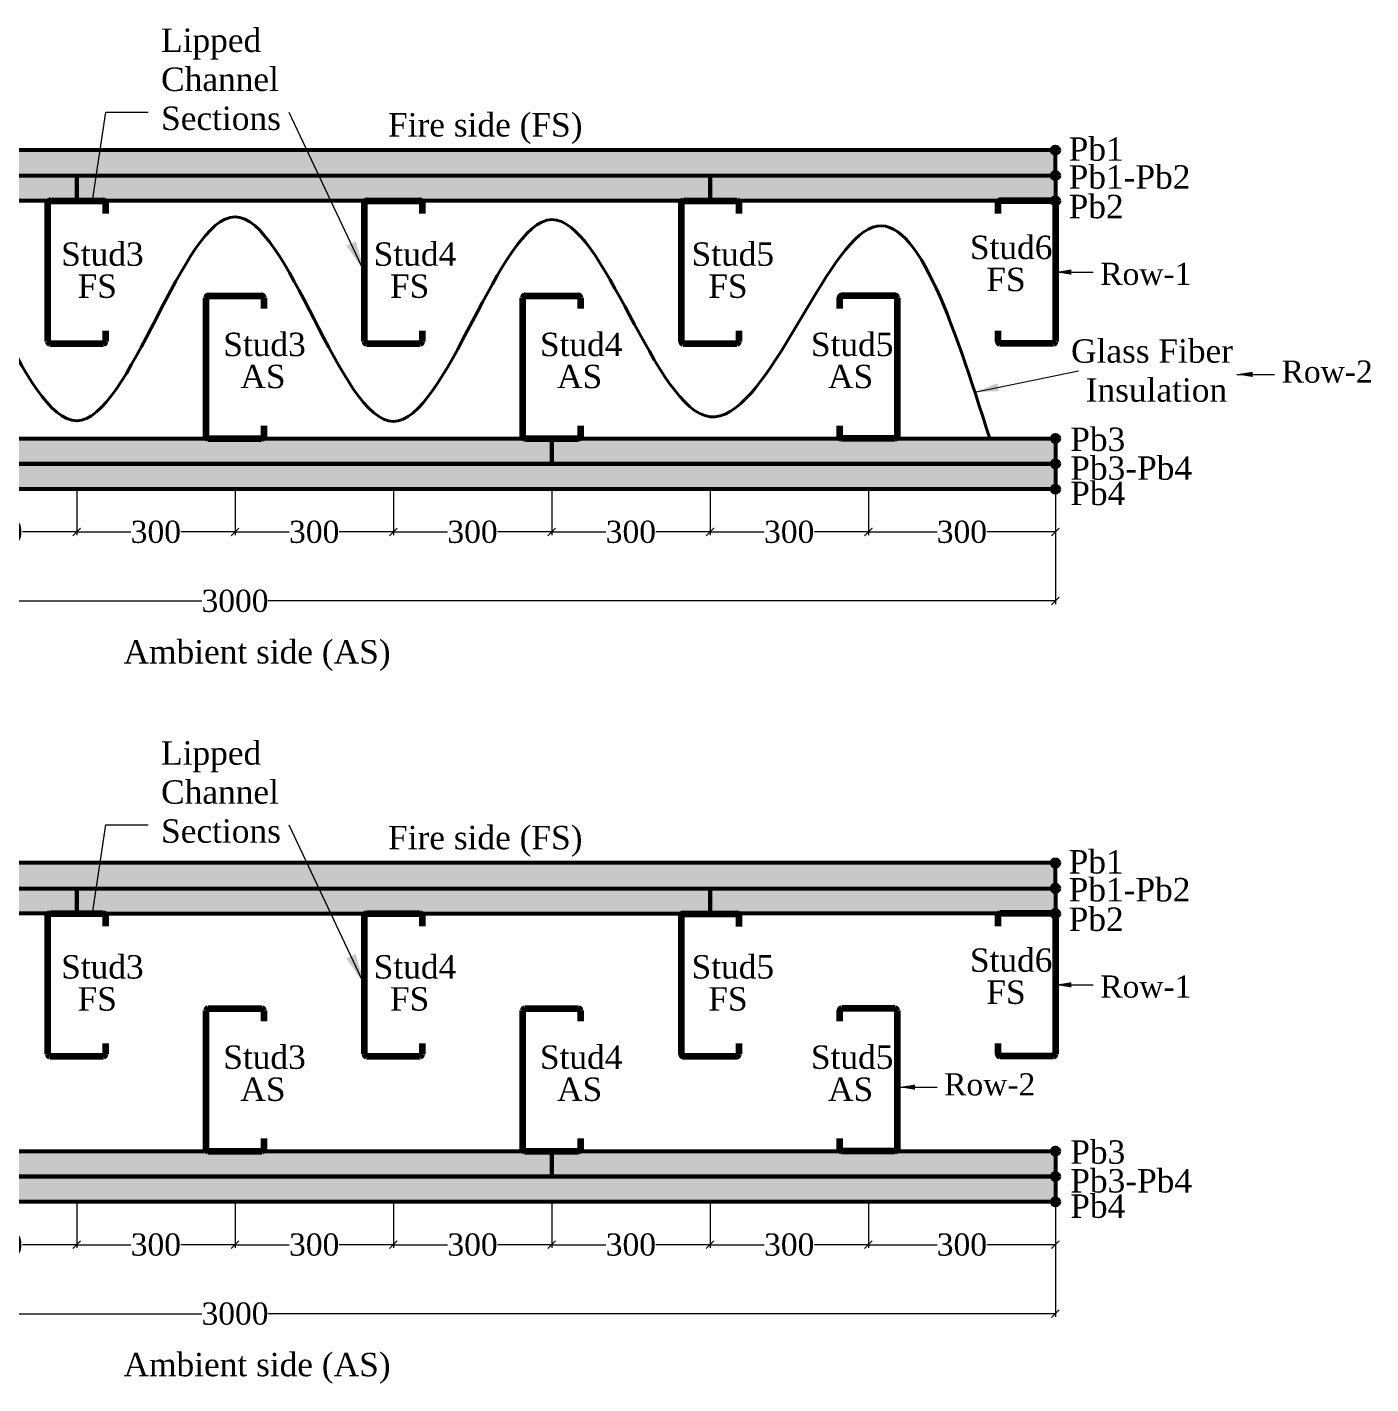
# Model space of a CAD drawing. Header units: millimetres. Extents: x 1095 to 7419, y -378 to 5598.
# Drawn here: x 6571 to 7419, y 3052 to 3908 of the extents above; entities that cross this region are included whole.
import ezdxf

# ---------------------------------------------------------------- set-up
doc = ezdxf.new("R2010")
doc.units = ezdxf.units.MM
doc.header["$PDMODE"] = 34
doc.layers.get('0').update_dxf_attribs({"lineweight": 9})
doc.layers.get('Defpoints').update_dxf_attribs({"color": 255})
doc.styles.get("Standard").update_dxf_attribs({"font": 'times.ttf'})
doc.linetypes.add('BATTING', pattern='A,0.00254,-2.54,[134,ltypeshp.shx,S=2.54,R=0,X=-2.54,Y=0],-5.08,[134,ltypeshp.shx,S=2.54,R=180,X=2.54,Y=0],-2.54', length=10.16254)
doc.dimstyles.new('Times new roman', dxfattribs={"dimtxt": 14, "dimasz": 5, "dimexe": 2, "dimexo": 1, "dimgap": 1, "dimtad": 0, "dimtih": 1, "dimtoh": 1, "dimtxsty": 'Standard', "dimblk": 'ARCHTICK', "dimcen": 0, "dimclrd": 256, "dimclre": 256, "dimadec": 0, "dimazin": 0, "dimtfac": 1, "dimtmove": 0, "dimatfit": 3, "dimfxl": 1, "dimlwd": -1, "dimlwe": -1, "dimarcsym": 0})

# ---------------------------------------------------------------- blocks, each defined once
blk = doc.blocks.new('Stud')
at = {"lineweight": 120}
for p, q in [((4630.24, 1668.85), (4630.24, 1756.35)), ((4631.49, 1757.6), (4665.24, 1757.6)), ((4666.49, 1756.35), (4666.49, 1749.6)), ((4666.49, 1675.6), (4666.49, 1668.85)), ((4631.49, 1667.6), (4665.24, 1667.6))]:
    blk.add_line(p, q, dxfattribs=at)
for centre, start, end in [((4631.49, 1756.35), 90, 180), ((4665.24, 1756.35), 0, 90), ((4631.49, 1668.85), 180, 270), ((4665.24, 1668.85), 270, 0)]:
    blk.add_arc(centre, 1.25, start, end, dxfattribs=at)
blk = doc.blocks.new('_ArchTick')
at = {"color": 0, "linetype": 'ByBlock', "const_width": 0.15}
blk.add_lwpolyline([(-0.5, -0.5), (0.5, 0.5)], dxfattribs=at)
blk = doc.blocks.new('*D96')
at = {"transparency": 16777216}
for p, q in [((6501.96, 3615.48), (6501.96, 3587.45)), ((6601.96, 3615.48), (6601.96, 3587.45)), ((6501.96, 3589.45), (6536.25, 3589.45)), ((6601.96, 3589.45), (6567.68, 3589.45))]:
    blk.add_line(p, q, dxfattribs=at)
at = {"layer": 'Defpoints', "color": 0, "lineweight": 53, "transparency": 16777216}
for p in [(6501.96, 3616.48), (6601.96, 3616.48), (6601.96, 3589.45)]:
    blk.add_point(p, dxfattribs=at)
at = {"transparency": 16777216, "xscale": 5, "yscale": 5, "zscale": 5, "rotation": 180}
blk.add_blockref('_ArchTick', (6501.96, 3589.45), dxfattribs=at)
at = {"transparency": 16777216, "xscale": 5, "yscale": 5, "zscale": 5}
blk.add_blockref('_ArchTick', (6601.96, 3589.45), dxfattribs=at)
at = {"color": 0, "lineweight": 53, "transparency": 16777216, "insert": (6551.96, 3589.45), "char_height": 14, "attachment_point": 5}
blk.add_mtext('300', dxfattribs=at)
blk = doc.blocks.new('*D97')
at = {"transparency": 16777216}
for p, q in [((6601.96, 3615.48), (6601.96, 3587.45)), ((6701.96, 3615.48), (6701.96, 3587.45)), ((6601.96, 3589.45), (6636.25, 3589.45)), ((6701.96, 3589.45), (6667.68, 3589.45))]:
    blk.add_line(p, q, dxfattribs=at)
at = {"layer": 'Defpoints', "color": 0, "lineweight": 53, "transparency": 16777216}
for p in [(6601.96, 3616.48), (6701.96, 3616.48), (6701.96, 3589.45)]:
    blk.add_point(p, dxfattribs=at)
at = {"transparency": 16777216, "xscale": 5, "yscale": 5, "zscale": 5, "rotation": 180}
blk.add_blockref('_ArchTick', (6601.96, 3589.45), dxfattribs=at)
at = {"transparency": 16777216, "xscale": 5, "yscale": 5, "zscale": 5}
blk.add_blockref('_ArchTick', (6701.96, 3589.45), dxfattribs=at)
at = {"color": 0, "lineweight": 53, "transparency": 16777216, "insert": (6651.96, 3589.45), "char_height": 14, "attachment_point": 5}
blk.add_mtext('300', dxfattribs=at)
blk = doc.blocks.new('*D98')
at = {"transparency": 16777216}
for p, q in [((6701.96, 3615.48), (6701.96, 3587.45)), ((6801.96, 3615.48), (6801.96, 3587.45)), ((6701.96, 3589.45), (6736.25, 3589.45)), ((6801.96, 3589.45), (6767.68, 3589.45))]:
    blk.add_line(p, q, dxfattribs=at)
at = {"layer": 'Defpoints', "color": 0, "lineweight": 53, "transparency": 16777216}
for p in [(6701.96, 3616.48), (6801.96, 3616.48), (6801.96, 3589.45)]:
    blk.add_point(p, dxfattribs=at)
at = {"transparency": 16777216, "xscale": 5, "yscale": 5, "zscale": 5, "rotation": 180}
blk.add_blockref('_ArchTick', (6701.96, 3589.45), dxfattribs=at)
at = {"transparency": 16777216, "xscale": 5, "yscale": 5, "zscale": 5}
blk.add_blockref('_ArchTick', (6801.96, 3589.45), dxfattribs=at)
at = {"color": 0, "lineweight": 53, "transparency": 16777216, "insert": (6751.96, 3589.45), "char_height": 14, "attachment_point": 5}
blk.add_mtext('300', dxfattribs=at)
blk = doc.blocks.new('*D99')
at = {"transparency": 16777216}
for p, q in [((6801.96, 3615.48), (6801.96, 3587.45)), ((6901.96, 3615.48), (6901.96, 3587.45)), ((6801.96, 3589.45), (6836.25, 3589.45)), ((6901.96, 3589.45), (6867.68, 3589.45))]:
    blk.add_line(p, q, dxfattribs=at)
at = {"layer": 'Defpoints', "color": 0, "lineweight": 53, "transparency": 16777216}
for p in [(6801.96, 3616.48), (6901.96, 3616.48), (6901.96, 3589.45)]:
    blk.add_point(p, dxfattribs=at)
at = {"transparency": 16777216, "xscale": 5, "yscale": 5, "zscale": 5, "rotation": 180}
blk.add_blockref('_ArchTick', (6801.96, 3589.45), dxfattribs=at)
at = {"transparency": 16777216, "xscale": 5, "yscale": 5, "zscale": 5}
blk.add_blockref('_ArchTick', (6901.96, 3589.45), dxfattribs=at)
at = {"color": 0, "lineweight": 53, "transparency": 16777216, "insert": (6851.96, 3589.45), "char_height": 14, "attachment_point": 5}
blk.add_mtext('300', dxfattribs=at)
blk = doc.blocks.new('*D100')
at = {"transparency": 16777216}
for p, q in [((6901.96, 3615.48), (6901.96, 3587.45)), ((7001.96, 3615.48), (7001.96, 3587.45)), ((6901.96, 3589.45), (6936.25, 3589.45)), ((7001.96, 3589.45), (6967.68, 3589.45))]:
    blk.add_line(p, q, dxfattribs=at)
at = {"layer": 'Defpoints', "color": 0, "lineweight": 53, "transparency": 16777216}
for p in [(6901.96, 3616.48), (7001.96, 3616.48), (7001.96, 3589.45)]:
    blk.add_point(p, dxfattribs=at)
at = {"transparency": 16777216, "xscale": 5, "yscale": 5, "zscale": 5, "rotation": 180}
blk.add_blockref('_ArchTick', (6901.96, 3589.45), dxfattribs=at)
at = {"transparency": 16777216, "xscale": 5, "yscale": 5, "zscale": 5}
blk.add_blockref('_ArchTick', (7001.96, 3589.45), dxfattribs=at)
at = {"color": 0, "lineweight": 53, "transparency": 16777216, "insert": (6951.96, 3589.45), "char_height": 14, "attachment_point": 5}
blk.add_mtext('300', dxfattribs=at)
blk = doc.blocks.new('*D101')
at = {"transparency": 16777216}
for p, q in [((7001.96, 3615.48), (7001.96, 3587.45)), ((7101.96, 3615.48), (7101.96, 3587.45)), ((7001.96, 3589.45), (7036.25, 3589.45)), ((7101.96, 3589.45), (7067.68, 3589.45))]:
    blk.add_line(p, q, dxfattribs=at)
at = {"layer": 'Defpoints', "color": 0, "lineweight": 53, "transparency": 16777216}
for p in [(7001.96, 3616.48), (7101.96, 3616.48), (7101.96, 3589.45)]:
    blk.add_point(p, dxfattribs=at)
at = {"transparency": 16777216, "xscale": 5, "yscale": 5, "zscale": 5, "rotation": 180}
blk.add_blockref('_ArchTick', (7001.96, 3589.45), dxfattribs=at)
at = {"transparency": 16777216, "xscale": 5, "yscale": 5, "zscale": 5}
blk.add_blockref('_ArchTick', (7101.96, 3589.45), dxfattribs=at)
at = {"color": 0, "lineweight": 53, "transparency": 16777216, "insert": (7051.96, 3589.45), "char_height": 14, "attachment_point": 5}
blk.add_mtext('300', dxfattribs=at)
blk = doc.blocks.new('*D102')
at = {"transparency": 16777216}
for p, q in [((7101.96, 3615.48), (7101.96, 3587.45)), ((7220.09, 3615.48), (7220.09, 3587.45)), ((7101.96, 3589.45), (7145.31, 3589.45)), ((7220.09, 3589.45), (7176.74, 3589.45))]:
    blk.add_line(p, q, dxfattribs=at)
at = {"layer": 'Defpoints', "color": 0, "lineweight": 53, "transparency": 16777216}
for p in [(7101.96, 3616.48), (7220.09, 3616.48), (7220.09, 3589.45)]:
    blk.add_point(p, dxfattribs=at)
at = {"transparency": 16777216, "xscale": 5, "yscale": 5, "zscale": 5, "rotation": 180}
blk.add_blockref('_ArchTick', (7101.96, 3589.45), dxfattribs=at)
at = {"transparency": 16777216, "xscale": 5, "yscale": 5, "zscale": 5}
blk.add_blockref('_ArchTick', (7220.09, 3589.45), dxfattribs=at)
at = {"color": 0, "lineweight": 53, "transparency": 16777216, "insert": (7161.02, 3589.45), "char_height": 14, "attachment_point": 5}
blk.add_mtext('300', dxfattribs=at)
blk = doc.blocks.new('*D103')
at = {"transparency": 16777216}
for p, q in [((6183.84, 3615.48), (6183.84, 3543.86)), ((7220.09, 3615.48), (7220.09, 3543.86)), ((6183.84, 3545.86), (6681.08, 3545.86)), ((7220.09, 3545.86), (6722.85, 3545.86))]:
    blk.add_line(p, q, dxfattribs=at)
at = {"layer": 'Defpoints', "color": 0, "lineweight": 53, "transparency": 16777216}
for p in [(6183.84, 3616.48), (7220.09, 3616.48), (7220.09, 3545.86)]:
    blk.add_point(p, dxfattribs=at)
at = {"transparency": 16777216, "xscale": 5, "yscale": 5, "zscale": 5, "rotation": 180}
blk.add_blockref('_ArchTick', (6183.84, 3545.86), dxfattribs=at)
at = {"transparency": 16777216, "xscale": 5, "yscale": 5, "zscale": 5}
blk.add_blockref('_ArchTick', (7220.09, 3545.86), dxfattribs=at)
at = {"color": 0, "lineweight": 53, "transparency": 16777216, "insert": (6701.96, 3545.86), "char_height": 14, "attachment_point": 5}
blk.add_mtext('3000', dxfattribs=at)
blk = doc.blocks.new('*D113')
at = {"transparency": 16777216}
for p, q in [((6501.96, 3165.41), (6501.96, 3137.39)), ((6601.96, 3165.41), (6601.96, 3137.39)), ((6501.96, 3139.39), (6536.25, 3139.39)), ((6601.96, 3139.39), (6567.68, 3139.39))]:
    blk.add_line(p, q, dxfattribs=at)
at = {"layer": 'Defpoints', "color": 0, "lineweight": 53, "transparency": 16777216}
for p in [(6501.96, 3166.41), (6601.96, 3166.41), (6601.96, 3139.39)]:
    blk.add_point(p, dxfattribs=at)
at = {"transparency": 16777216, "xscale": 5, "yscale": 5, "zscale": 5, "rotation": 180}
blk.add_blockref('_ArchTick', (6501.96, 3139.39), dxfattribs=at)
at = {"transparency": 16777216, "xscale": 5, "yscale": 5, "zscale": 5}
blk.add_blockref('_ArchTick', (6601.96, 3139.39), dxfattribs=at)
at = {"color": 0, "lineweight": 53, "transparency": 16777216, "insert": (6551.96, 3139.39), "char_height": 14, "attachment_point": 5}
blk.add_mtext('300', dxfattribs=at)
blk = doc.blocks.new('*D114')
at = {"transparency": 16777216}
for p, q in [((6601.96, 3165.41), (6601.96, 3137.39)), ((6701.96, 3165.41), (6701.96, 3137.39)), ((6601.96, 3139.39), (6636.25, 3139.39)), ((6701.96, 3139.39), (6667.68, 3139.39))]:
    blk.add_line(p, q, dxfattribs=at)
at = {"layer": 'Defpoints', "color": 0, "lineweight": 53, "transparency": 16777216}
for p in [(6601.96, 3166.41), (6701.96, 3166.41), (6701.96, 3139.39)]:
    blk.add_point(p, dxfattribs=at)
at = {"transparency": 16777216, "xscale": 5, "yscale": 5, "zscale": 5, "rotation": 180}
blk.add_blockref('_ArchTick', (6601.96, 3139.39), dxfattribs=at)
at = {"transparency": 16777216, "xscale": 5, "yscale": 5, "zscale": 5}
blk.add_blockref('_ArchTick', (6701.96, 3139.39), dxfattribs=at)
at = {"color": 0, "lineweight": 53, "transparency": 16777216, "insert": (6651.96, 3139.39), "char_height": 14, "attachment_point": 5}
blk.add_mtext('300', dxfattribs=at)
blk = doc.blocks.new('*D115')
at = {"transparency": 16777216}
for p, q in [((6701.96, 3165.41), (6701.96, 3137.39)), ((6801.96, 3165.41), (6801.96, 3137.39)), ((6701.96, 3139.39), (6736.25, 3139.39)), ((6801.96, 3139.39), (6767.68, 3139.39))]:
    blk.add_line(p, q, dxfattribs=at)
at = {"layer": 'Defpoints', "color": 0, "lineweight": 53, "transparency": 16777216}
for p in [(6701.96, 3166.41), (6801.96, 3166.41), (6801.96, 3139.39)]:
    blk.add_point(p, dxfattribs=at)
at = {"transparency": 16777216, "xscale": 5, "yscale": 5, "zscale": 5, "rotation": 180}
blk.add_blockref('_ArchTick', (6701.96, 3139.39), dxfattribs=at)
at = {"transparency": 16777216, "xscale": 5, "yscale": 5, "zscale": 5}
blk.add_blockref('_ArchTick', (6801.96, 3139.39), dxfattribs=at)
at = {"color": 0, "lineweight": 53, "transparency": 16777216, "insert": (6751.96, 3139.39), "char_height": 14, "attachment_point": 5}
blk.add_mtext('300', dxfattribs=at)
blk = doc.blocks.new('*D116')
at = {"transparency": 16777216}
for p, q in [((6801.96, 3165.41), (6801.96, 3137.39)), ((6901.96, 3165.41), (6901.96, 3137.39)), ((6801.96, 3139.39), (6836.25, 3139.39)), ((6901.96, 3139.39), (6867.68, 3139.39))]:
    blk.add_line(p, q, dxfattribs=at)
at = {"layer": 'Defpoints', "color": 0, "lineweight": 53, "transparency": 16777216}
for p in [(6801.96, 3166.41), (6901.96, 3166.41), (6901.96, 3139.39)]:
    blk.add_point(p, dxfattribs=at)
at = {"transparency": 16777216, "xscale": 5, "yscale": 5, "zscale": 5, "rotation": 180}
blk.add_blockref('_ArchTick', (6801.96, 3139.39), dxfattribs=at)
at = {"transparency": 16777216, "xscale": 5, "yscale": 5, "zscale": 5}
blk.add_blockref('_ArchTick', (6901.96, 3139.39), dxfattribs=at)
at = {"color": 0, "lineweight": 53, "transparency": 16777216, "insert": (6851.96, 3139.39), "char_height": 14, "attachment_point": 5}
blk.add_mtext('300', dxfattribs=at)
blk = doc.blocks.new('*D117')
at = {"transparency": 16777216}
for p, q in [((6901.96, 3165.41), (6901.96, 3137.39)), ((7001.96, 3165.41), (7001.96, 3137.39)), ((6901.96, 3139.39), (6936.25, 3139.39)), ((7001.96, 3139.39), (6967.68, 3139.39))]:
    blk.add_line(p, q, dxfattribs=at)
at = {"layer": 'Defpoints', "color": 0, "lineweight": 53, "transparency": 16777216}
for p in [(6901.96, 3166.41), (7001.96, 3166.41), (7001.96, 3139.39)]:
    blk.add_point(p, dxfattribs=at)
at = {"transparency": 16777216, "xscale": 5, "yscale": 5, "zscale": 5, "rotation": 180}
blk.add_blockref('_ArchTick', (6901.96, 3139.39), dxfattribs=at)
at = {"transparency": 16777216, "xscale": 5, "yscale": 5, "zscale": 5}
blk.add_blockref('_ArchTick', (7001.96, 3139.39), dxfattribs=at)
at = {"color": 0, "lineweight": 53, "transparency": 16777216, "insert": (6951.96, 3139.39), "char_height": 14, "attachment_point": 5}
blk.add_mtext('300', dxfattribs=at)
blk = doc.blocks.new('*D118')
at = {"transparency": 16777216}
for p, q in [((7001.96, 3165.41), (7001.96, 3137.39)), ((7101.96, 3165.41), (7101.96, 3137.39)), ((7001.96, 3139.39), (7036.25, 3139.39)), ((7101.96, 3139.39), (7067.68, 3139.39))]:
    blk.add_line(p, q, dxfattribs=at)
at = {"layer": 'Defpoints', "color": 0, "lineweight": 53, "transparency": 16777216}
for p in [(7001.96, 3166.41), (7101.96, 3166.41), (7101.96, 3139.39)]:
    blk.add_point(p, dxfattribs=at)
at = {"transparency": 16777216, "xscale": 5, "yscale": 5, "zscale": 5, "rotation": 180}
blk.add_blockref('_ArchTick', (7001.96, 3139.39), dxfattribs=at)
at = {"transparency": 16777216, "xscale": 5, "yscale": 5, "zscale": 5}
blk.add_blockref('_ArchTick', (7101.96, 3139.39), dxfattribs=at)
at = {"color": 0, "lineweight": 53, "transparency": 16777216, "insert": (7051.96, 3139.39), "char_height": 14, "attachment_point": 5}
blk.add_mtext('300', dxfattribs=at)
blk = doc.blocks.new('*D119')
at = {"transparency": 16777216}
for p, q in [((7101.96, 3165.41), (7101.96, 3137.39)), ((7220.09, 3165.41), (7220.09, 3137.39)), ((7101.96, 3139.39), (7145.31, 3139.39)), ((7220.09, 3139.39), (7176.74, 3139.39))]:
    blk.add_line(p, q, dxfattribs=at)
at = {"layer": 'Defpoints', "color": 0, "lineweight": 53, "transparency": 16777216}
for p in [(7101.96, 3166.41), (7220.09, 3166.41), (7220.09, 3139.39)]:
    blk.add_point(p, dxfattribs=at)
at = {"transparency": 16777216, "xscale": 5, "yscale": 5, "zscale": 5, "rotation": 180}
blk.add_blockref('_ArchTick', (7101.96, 3139.39), dxfattribs=at)
at = {"transparency": 16777216, "xscale": 5, "yscale": 5, "zscale": 5}
blk.add_blockref('_ArchTick', (7220.09, 3139.39), dxfattribs=at)
at = {"color": 0, "lineweight": 53, "transparency": 16777216, "insert": (7161.02, 3139.39), "char_height": 14, "attachment_point": 5}
blk.add_mtext('300', dxfattribs=at)
blk = doc.blocks.new('*D120')
at = {"transparency": 16777216}
for p, q in [((6183.84, 3165.41), (6183.84, 3093.79)), ((7220.09, 3165.41), (7220.09, 3093.79)), ((6183.84, 3095.79), (6681.08, 3095.79)), ((7220.09, 3095.79), (6722.85, 3095.79))]:
    blk.add_line(p, q, dxfattribs=at)
at = {"layer": 'Defpoints', "color": 0, "lineweight": 53, "transparency": 16777216}
for p in [(6183.84, 3166.41), (7220.09, 3166.41), (7220.09, 3095.79)]:
    blk.add_point(p, dxfattribs=at)
at = {"transparency": 16777216, "xscale": 5, "yscale": 5, "zscale": 5, "rotation": 180}
blk.add_blockref('_ArchTick', (6183.84, 3095.79), dxfattribs=at)
at = {"transparency": 16777216, "xscale": 5, "yscale": 5, "zscale": 5}
blk.add_blockref('_ArchTick', (7220.09, 3095.79), dxfattribs=at)
at = {"color": 0, "lineweight": 53, "transparency": 16777216, "insert": (6701.96, 3095.79), "char_height": 14, "attachment_point": 5}
blk.add_mtext('3000', dxfattribs=at)

msp = doc.modelspace()

# ---------------------------------------------------------------- hatches: boundary and pattern name
at = {"lineweight": 53, "true_color": 0xf7abae}
h = msp.add_hatch(color=241, dxfattribs=at)
h.dxf.hatch_style = 1
h.paths.add_polyline_path([(7220.087, 3828.175, -0.4227401), (7217.785, 3830.545), (6183.837, 3830.545), (6183.837, 3814.478), (7217.784, 3814.478, -0.4142136), (7220.087, 3816.781)])
at = {"lineweight": 53, "true_color": 0x2776bb}
h = msp.add_hatch(color=152, dxfattribs=at)
h.dxf.hatch_style = 1
h.paths.add_polyline_path([(7222.39, 3830.478, 1), (7217.784, 3830.478, 1)])
at = {"lineweight": 53, "true_color": 0xf7abae}
h = msp.add_hatch(color=241, dxfattribs=at)
h.dxf.hatch_style = 1
h.paths.add_polyline_path([(6601.962, 3814.478), (6183.837, 3814.478), (6183.837, 3798.536), (6601.962, 3798.536)])
h = msp.add_hatch(color=241, dxfattribs=at)
h.dxf.hatch_style = 1
h.paths.add_polyline_path([(7001.962, 3814.478), (6601.962, 3814.478), (6601.962, 3798.478), (7001.962, 3798.478)])
h = msp.add_hatch(color=241, dxfattribs=at)
h.dxf.hatch_style = 1
h.paths.add_polyline_path([(7220.087, 3812.175, -0.4142136), (7217.784, 3814.478), (7001.962, 3814.478), (7001.962, 3798.545), (7217.785, 3798.545, -0.4057381), (7220.087, 3800.781)])
at = {"lineweight": 53, "true_color": 0x2776bb}
h = msp.add_hatch(color=152, dxfattribs=at)
h.dxf.hatch_style = 1
h.paths.add_polyline_path([(7222.39, 3814.478, 1), (7217.784, 3814.478, 1)])
h = msp.add_hatch(color=152, dxfattribs=at)
h.dxf.hatch_style = 1
h.paths.add_polyline_path([(7222.39, 3798.478, 1), (7217.784, 3798.478, 1)])
h = msp.add_hatch(color=152, dxfattribs=at)
h.dxf.hatch_style = 1
h.paths.add_polyline_path([(7222.39, 3648.478, 1), (7217.784, 3648.478, 1)])
at = {"lineweight": 53, "true_color": 0xf7abae}
h = msp.add_hatch(color=241, dxfattribs=at)
h.dxf.hatch_style = 1
h.paths.add_polyline_path([(6901.962, 3648.478), (6501.962, 3648.478), (6501.962, 3632.478), (6901.962, 3632.478)])
h = msp.add_hatch(color=241, dxfattribs=at)
h.dxf.hatch_style = 1
h.paths.add_polyline_path([(7220.087, 3648.478), (6901.962, 3648.478), (6901.962, 3632.478), (7220.087, 3632.478)])
h = msp.add_hatch(color=241, dxfattribs=at)
h.dxf.hatch_style = 1
h.paths.add_polyline_path([(7220.087, 3632.478), (6183.837, 3632.478), (6183.837, 3616.478), (7220.087, 3616.478)])
at = {"lineweight": 53, "true_color": 0x2776bb}
h = msp.add_hatch(color=152, dxfattribs=at)
h.dxf.hatch_style = 1
h.paths.add_polyline_path([(7222.39, 3632.478, 1), (7217.784, 3632.478, 1)])
h = msp.add_hatch(color=152, dxfattribs=at)
h.dxf.hatch_style = 1
h.paths.add_polyline_path([(7222.39, 3616.478, 1), (7217.784, 3616.478, 1)])
at = {"lineweight": 53, "true_color": 0xf7abae}
h = msp.add_hatch(color=241, dxfattribs=at)
h.dxf.hatch_style = 1
h.paths.add_polyline_path([(7220.087, 3378.108, -0.4227401), (7217.785, 3380.478), (6183.837, 3380.478), (6183.837, 3364.411), (7217.784, 3364.411, -0.4142136), (7220.087, 3366.714)])
at = {"lineweight": 53, "true_color": 0x2776bb}
h = msp.add_hatch(color=152, dxfattribs=at)
h.dxf.hatch_style = 1
h.paths.add_polyline_path([(7222.39, 3380.411, 1), (7217.784, 3380.411, 1)])
at = {"lineweight": 53, "true_color": 0xf7abae}
h = msp.add_hatch(color=241, dxfattribs=at)
h.dxf.hatch_style = 1
h.paths.add_polyline_path([(6601.962, 3364.411), (6183.837, 3364.411), (6183.837, 3348.469), (6601.962, 3348.469)])
h = msp.add_hatch(color=241, dxfattribs=at)
h.dxf.hatch_style = 1
h.paths.add_polyline_path([(7001.962, 3364.411), (6601.962, 3364.411), (6601.962, 3348.411), (7001.962, 3348.411)])
h = msp.add_hatch(color=241, dxfattribs=at)
h.dxf.hatch_style = 1
h.paths.add_polyline_path([(7220.087, 3362.108, -0.4142136), (7217.784, 3364.411), (7001.962, 3364.411), (7001.962, 3348.478), (7217.785, 3348.478, -0.4057381), (7220.087, 3350.714)])
at = {"lineweight": 53, "true_color": 0x2776bb}
h = msp.add_hatch(color=152, dxfattribs=at)
h.dxf.hatch_style = 1
h.paths.add_polyline_path([(7222.39, 3364.411, 1), (7217.784, 3364.411, 1)])
h = msp.add_hatch(color=152, dxfattribs=at)
h.dxf.hatch_style = 1
h.paths.add_polyline_path([(7222.39, 3348.411, 1), (7217.784, 3348.411, 1)])
at = {"lineweight": 53, "true_color": 0xf7abae}
h = msp.add_hatch(color=241, dxfattribs=at)
h.dxf.hatch_style = 1
h.paths.add_polyline_path([(6901.962, 3198.411), (6501.962, 3198.411), (6501.962, 3182.411), (6901.962, 3182.411)])
h = msp.add_hatch(color=241, dxfattribs=at)
h.dxf.hatch_style = 1
h.paths.add_polyline_path([(7220.087, 3198.411), (6901.962, 3198.411), (6901.962, 3182.411), (7220.087, 3182.411)])
at = {"lineweight": 53, "true_color": 0x2776bb}
h = msp.add_hatch(color=152, dxfattribs=at)
h.dxf.hatch_style = 1
h.paths.add_polyline_path([(7222.39, 3198.411, 1), (7217.784, 3198.411, 1)])
at = {"lineweight": 53, "true_color": 0xf7abae}
h = msp.add_hatch(color=241, dxfattribs=at)
h.dxf.hatch_style = 1
h.paths.add_polyline_path([(7220.087, 3182.411), (6183.837, 3182.411), (6183.837, 3166.411), (7220.087, 3166.411)])
at = {"lineweight": 53, "true_color": 0x2776bb}
h = msp.add_hatch(color=152, dxfattribs=at)
h.dxf.hatch_style = 1
h.paths.add_polyline_path([(7222.39, 3182.411, 1), (7217.784, 3182.411, 1)])
h = msp.add_hatch(color=152, dxfattribs=at)
h.dxf.hatch_style = 1
h.paths.add_polyline_path([(7222.39, 3166.411, 1), (7217.784, 3166.411, 1)])

# ---------------------------------------------------------------- linework, layer by layer
at = {"lineweight": 53}
for points in [[(7220.087, 3830.545), (6183.837, 3830.545), (6183.837, 3814.478), (7220.087, 3814.478)], [(6183.837, 3814.478), (6601.962, 3814.478), (6601.962, 3798.536), (6183.837, 3798.536)], [(6601.962, 3814.478), (7001.962, 3814.478), (7001.962, 3798.478), (6601.962, 3798.478)], [(7001.962, 3814.478), (7220.087, 3814.478), (7220.087, 3798.545), (7001.962, 3798.545)], [(6501.962, 3648.478), (6901.962, 3648.478), (6901.962, 3632.478), (6501.962, 3632.478)], [(6901.962, 3648.478), (7220.087, 3648.478), (7220.087, 3632.478), (6901.962, 3632.478)], [(6183.837, 3632.478), (7220.087, 3632.478), (7220.087, 3616.478), (6183.837, 3616.478)], [(7220.087, 3380.478), (6183.837, 3380.478), (6183.837, 3364.411), (7220.087, 3364.411)], [(6183.837, 3364.411), (6601.962, 3364.411), (6601.962, 3348.469), (6183.837, 3348.469)], [(6601.962, 3364.411), (7001.962, 3364.411), (7001.962, 3348.411), (6601.962, 3348.411)], [(7001.962, 3364.411), (7220.087, 3364.411), (7220.087, 3348.478), (7001.962, 3348.478)], [(6501.962, 3198.411), (6901.962, 3198.411), (6901.962, 3182.411), (6501.962, 3182.411)], [(6901.962, 3198.411), (7220.087, 3198.411), (7220.087, 3182.411), (6901.962, 3182.411)], [(6183.837, 3182.411), (7220.087, 3182.411), (7220.087, 3166.411), (6183.837, 3166.411)]]:
    msp.add_lwpolyline(points, close=True, dxfattribs=at)
for centre in [(7220.087, 3830.478), (7220.087, 3814.478), (7220.087, 3798.478), (7220.087, 3648.478), (7220.087, 3632.478), (7220.087, 3616.478), (7220.087, 3380.411), (7220.087, 3364.411), (7220.087, 3348.411), (7220.087, 3198.411), (7220.087, 3182.411), (7220.087, 3166.411)]:
    msp.add_circle(centre, 2.303, dxfattribs=at)
at = {"color": 177, "linetype": 'BATTING', "lineweight": 40, "ltscale": 1.5, "true_color": 0x293189}
msp.add_spline([(6231.951, 3648.478), (6301.962, 3781.185), (6401.962, 3659.122), (6501.962, 3788.103), (6601.962, 3659.622), (6701.962, 3788.439), (6801.962, 3659.243), (6901.962, 3786.688), (7001.962, 3662.21), (7101.962, 3780.746), (7178.651, 3648.478)], degree=3, dxfattribs=at)

# ---------------------------------------------------------------- block references
at = {"lineweight": -3}
for p in [(1953.592, 2040.933), (2153.592, 2040.942), (2353.592, 2040.875), (2053.592, 1980.942), (2253.592, 1980.942), (1953.592, 1590.866), (2153.592, 1590.875), (2353.592, 1590.808), (2053.592, 1530.875), (2253.592, 1530.875)]:
    msp.add_blockref('Stud', p, dxfattribs=at)
at = {"lineweight": -3, "rotation": 180}
for p in [(11850.332, 5466.148), (11750.332, 5406.148), (11850.332, 5016.081), (11750.332, 4956.081)]:
    msp.add_blockref('Stud', p, dxfattribs=at)

# ---------------------------------------------------------------- texts
at = {"lineweight": 53, "attachment_point": 1}
for s, insert, char_height, width in [('Lipped Channel Sections', (6655.271, 3907.337), 14.7814, 68.45472), ('Fire side (FS)', (6798.627, 3853.926), 14.7814, 123.57795), ('Pb1', (7228.442, 3838.624), 14.7814, 41.76421), ('Pb1-Pb2', (7228.442, 3821.007), 14.7814, 41.76421), ('Pb2', (7228.442, 3802.342), 14.7814, 41.76421), ('Stud3', (6592.144, 3772.295), 14.7814, 41.76421), ('Stud4', (6789.553, 3772.304), 14.7814, 41.76421), ('Stud5', (6990.275, 3772.304), 14.7814, 41.76421), ('Stud6', (7166.083, 3776.545), 14.7814, 41.76421), ('FS', (7176.443, 3756.3), 14.7814, 16.82223), ('Row-1', (7248.389, 3759.466), 14, 90.08321), ('FS', (6602.504, 3752.049), 14.7814, 16.82223), ('FS', (6799.82, 3752.058), 14.7814, 16.82223), ('FS', (7000.827, 3752.058), 14.7814, 16.82223), ('Stud3', (6694.531, 3715.277), 14.7814, 41.76421), ('Stud4', (6894.531, 3715.277), 14.7814, 41.76421), ('Stud5', (7065.655, 3715.277), 14.7814, 41.76421), ('\\pxqc;Glass Fiber\\P Insulation', (7221.838, 3711.095), 14.7814, 118.51271), ('AS', (6705.314, 3695.031), 14.7814, 16.82223), ('AS', (6905.314, 3695.031), 14.7814, 16.82223), ('AS', (7076.437, 3695.031), 14.7814, 16.82223), ('Row-2', (7362.918, 3697.695), 14, 90.08321), ('Pb3', (7229.461, 3655.358), 14.7814, 41.76421), ('Pb3-Pb4', (7229.461, 3637.182), 14.7814, 41.76421), ('Pb4', (7229.461, 3621.182), 14.7814, 41.76421), ('Ambient side (AS)', (6631.539, 3521.16), 14.7814, 172.31002), ('Lipped Channel Sections', (6655.271, 3457.27), 14.7814, 68.45472), ('Fire side (FS)', (6798.627, 3403.859), 14.7814, 123.57795), ('Pb1', (7228.442, 3388.557), 14.7814, 41.76421), ('Pb1-Pb2', (7228.442, 3370.94), 14.7814, 41.76421), ('Pb2', (7228.442, 3352.275), 14.7814, 41.76421), ('Stud6', (7166.083, 3326.479), 14.7814, 41.76421), ('Stud3', (6592.144, 3322.228), 14.7814, 41.76421), ('Stud4', (6789.553, 3322.237), 14.7814, 41.76421), ('Stud5', (6990.275, 3322.237), 14.7814, 41.76421), ('Row-1', (7248.389, 3309.399), 14, 90.08321), ('FS', (6602.504, 3301.982), 14.7814, 16.82223), ('FS', (6799.82, 3301.991), 14.7814, 16.82223), ('FS', (7000.827, 3301.991), 14.7814, 16.82223), ('FS', (7176.443, 3306.233), 14.7814, 16.82223), ('Stud3', (6694.531, 3265.21), 14.7814, 41.76421), ('Stud4', (6894.531, 3265.21), 14.7814, 41.76421), ('Stud5', (7065.655, 3265.21), 14.7814, 41.76421), ('Row-2', (7149.806, 3247.628), 14, 90.08321), ('AS', (6705.314, 3244.964), 14.7814, 16.82223), ('AS', (6905.314, 3244.964), 14.7814, 16.82223), ('AS', (7076.437, 3244.964), 14.7814, 16.82223), ('Pb3', (7229.461, 3205.291), 14.7814, 41.76421), ('Pb3-Pb4', (7229.461, 3187.115), 14.7814, 41.76421), ('Pb4', (7229.461, 3171.115), 14.7814, 41.76421), ('Ambient side (AS)', (6631.539, 3071.093), 14.7814, 172.31002)]:
    msp.add_mtext(s, dxfattribs=dict(at, insert=insert, char_height=char_height, width=width))

# ---------------------------------------------------------------- dimensions: what is measured, and where the dimension line sits
at = {"lineweight": 53}
for base, p1, p2, picture, middle in [((7220.087, 3545.858), (6183.837, 3616.478), (7220.087, 3616.478), '*D103', (6701.962, 3545.858)), ((7220.087, 3095.791), (6183.837, 3166.411), (7220.087, 3166.411), '*D120', (6701.962, 3095.791))]:
    dim = msp.add_linear_dim(base=base, p1=p1, p2=p2, text='3000', dimstyle='Times new roman', dxfattribs=at)
    dim.commit()
    dim.dimension.update_dxf_attribs({"geometry": picture, "text_midpoint": middle})
for base, p1, p2, picture, middle in [((6601.962, 3589.452), (6501.962, 3616.478), (6601.962, 3616.478), '*D96', (6551.962, 3589.452)), ((6701.962, 3589.452), (6601.962, 3616.478), (6701.962, 3616.478), '*D97', (6651.962, 3589.452)), ((6801.962, 3589.452), (6701.962, 3616.478), (6801.962, 3616.478), '*D98', (6751.962, 3589.452)), ((6901.962, 3589.452), (6801.962, 3616.478), (6901.962, 3616.478), '*D99', (6851.962, 3589.452)), ((7001.962, 3589.452), (6901.962, 3616.478), (7001.962, 3616.478), '*D100', (6951.962, 3589.452)), ((7101.962, 3589.452), (7001.962, 3616.478), (7101.962, 3616.478), '*D101', (7051.962, 3589.452)), ((7220.087, 3589.452), (7101.962, 3616.478), (7220.087, 3616.478), '*D102', (7161.024, 3589.452)), ((6601.962, 3139.385), (6501.962, 3166.411), (6601.962, 3166.411), '*D113', (6551.962, 3139.385)), ((6701.962, 3139.385), (6601.962, 3166.411), (6701.962, 3166.411), '*D114', (6651.962, 3139.385)), ((6801.962, 3139.385), (6701.962, 3166.411), (6801.962, 3166.411), '*D115', (6751.962, 3139.385)), ((6901.962, 3139.385), (6801.962, 3166.411), (6901.962, 3166.411), '*D116', (6851.962, 3139.385)), ((7001.962, 3139.385), (6901.962, 3166.411), (7001.962, 3166.411), '*D117', (6951.962, 3139.385)), ((7101.962, 3139.385), (7001.962, 3166.411), (7101.962, 3166.411), '*D118', (7051.962, 3139.385)), ((7220.087, 3139.385), (7101.962, 3166.411), (7220.087, 3166.411), '*D119', (7161.024, 3139.385))]:
    dim = msp.add_linear_dim(base=base, p1=p1, p2=p2, text='300', dimstyle='Times new roman', override={"dimtmove": 1}, dxfattribs=at)
    dim.commit()
    dim.dimension.update_dxf_attribs({"geometry": picture, "text_midpoint": middle})

# ---------------------------------------------------------------- leaders
for points, override in [([(6611.979, 3798.536), (6620.337, 3854.504), (6647.205, 3854.504)], {"dimasz": 20}), ([(6783.837, 3753.545), (6736.053, 3854.308)], {"dimasz": 20}), ([(7220.087, 3753.545), (7244.016, 3753.545)], {"dimasz": 10, "dimgap": 1, "dimtad": 0}), ([(7334.615, 3688.952), (7358.544, 3688.952)], {"dimasz": 10, "dimgap": 1, "dimtad": 0}), ([(6611.979, 3348.469), (6620.337, 3404.437), (6647.205, 3404.437)], {"dimasz": 20}), ([(6783.837, 3303.478), (6736.053, 3404.241)], {"dimasz": 20}), ([(7220.087, 3303.478), (7244.016, 3303.478)], {"dimasz": 10, "dimgap": 1, "dimtad": 0}), ([(7121.503, 3238.885), (7145.432, 3238.885)], {"dimasz": 10, "dimgap": 1, "dimtad": 0})]:
    msp.add_leader(points, dimstyle='Times new roman', override=override, dxfattribs=at)
at = {"lineweight": 50}
msp.add_leader([(7169.204, 3677.785), (7234.631, 3691.294)], dimstyle='Times new roman', override={"dimasz": 15, "dimgap": 0.625, "dimtad": 0}, dxfattribs=at)

doc.saveas('drawing.dxf')
